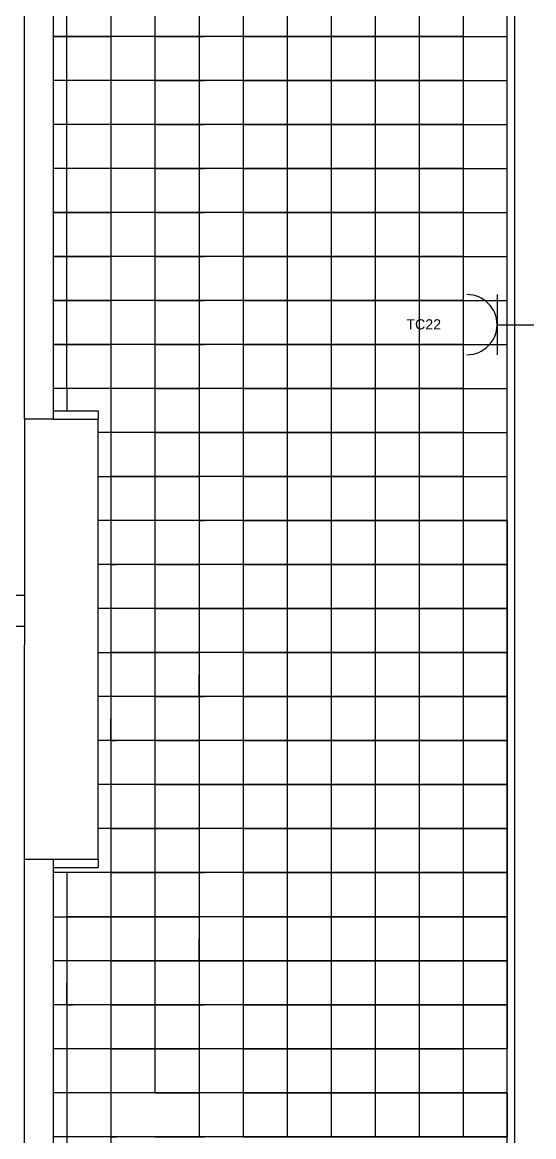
# Model space of a CAD drawing. Header units: millimetres. Extents: x 2377 to 4712, y -254 to 3188.
# Drawn here: x 2690.1 to 2718.1, y 1397.7 to 1458.7 of the extents above; entities that cross this region are included whole.
import ezdxf

# ---------------------------------------------------------------- set-up
doc = ezdxf.new("R2010")
doc.units = ezdxf.units.MM
doc.layers.add('Enchufes', color=30, linetype='Continuous')
doc.styles.get("Standard").update_dxf_attribs({"font": 'arial.ttf'})

msp = doc.modelspace()

# ---------------------------------------------------------------- linework, layer by layer
at = {"transparency": 33554687}
for p, q in [((2716.636, 1351.865), (2716.636, 1518.65)), ((2717.053, 1351.865), (2717.053, 1518.65)), ((2690.207, 1437.005), (2690.207, 1497.289)), ((2691.784, 1437.005), (2691.784, 1497.289)), ((2694.934, 1496.546), (2694.934, 1424.206)), ((2697.345, 1496.546), (2697.345, 1436.262)), ((2692.522, 1457.964), (2692.522, 1460.376)), ((2699.757, 1460.376), (2699.757, 1457.964)), ((2702.168, 1460.376), (2702.168, 1457.964)), ((2704.579, 1460.376), (2704.579, 1457.964)), ((2706.991, 1460.376), (2706.991, 1457.964)), ((2709.402, 1460.376), (2709.402, 1457.964)), ((2711.813, 1460.376), (2711.813, 1457.964)), ((2714.225, 1460.376), (2714.225, 1457.964)), ((2691.784, 1457.964), (2694.934, 1457.964)), ((2694.934, 1457.964), (2691.784, 1457.964)), ((2692.522, 1455.553), (2692.522, 1457.964)), ((2702.168, 1457.964), (2694.934, 1457.964)), ((2697.345, 1457.964), (2694.934, 1457.964)), ((2699.757, 1457.964), (2697.345, 1457.964)), ((2697.345, 1457.964), (2699.757, 1457.964)), ((2699.757, 1457.964), (2700.064, 1457.964)), ((2699.757, 1457.964), (2699.757, 1455.553)), ((2702.168, 1457.964), (2699.757, 1457.964)), ((2704.579, 1457.964), (2702.168, 1457.964)), ((2702.168, 1457.964), (2702.168, 1455.553)), ((2702.168, 1457.964), (2704.579, 1457.964)), ((2704.579, 1457.964), (2702.168, 1457.964)), ((2702.168, 1457.964), (2704.579, 1457.964)), ((2706.991, 1457.964), (2704.579, 1457.964)), ((2704.579, 1457.964), (2704.579, 1455.553)), ((2704.579, 1457.964), (2706.991, 1457.964)), ((2706.991, 1457.964), (2704.579, 1457.964)), ((2704.579, 1457.964), (2706.991, 1457.964)), ((2709.402, 1457.964), (2706.991, 1457.964)), ((2706.991, 1457.964), (2706.991, 1455.553)), ((2706.991, 1457.964), (2709.402, 1457.964)), ((2709.402, 1457.964), (2706.991, 1457.964)), ((2706.991, 1457.964), (2709.402, 1457.964)), ((2711.813, 1457.964), (2709.402, 1457.964)), ((2709.402, 1457.964), (2709.402, 1455.553)), ((2709.402, 1457.964), (2711.813, 1457.964)), ((2711.813, 1457.964), (2709.402, 1457.964)), ((2709.402, 1457.964), (2711.813, 1457.964)), ((2714.225, 1457.964), (2711.813, 1457.964)), ((2711.813, 1457.964), (2711.813, 1455.553)), ((2711.813, 1457.964), (2716.636, 1457.964)), ((2714.225, 1457.964), (2711.813, 1457.964)), ((2711.813, 1457.964), (2716.636, 1457.964)), ((2714.225, 1457.964), (2714.225, 1455.553)), ((2694.934, 1455.553), (2691.784, 1455.553)), ((2692.522, 1453.142), (2692.522, 1455.553)), ((2702.168, 1455.553), (2694.934, 1455.553)), ((2697.345, 1455.553), (2694.934, 1455.553)), ((2699.757, 1455.553), (2697.345, 1455.553)), ((2697.345, 1455.553), (2699.757, 1455.553)), ((2699.757, 1455.553), (2700.064, 1455.553)), ((2699.757, 1455.553), (2699.757, 1453.142)), ((2702.168, 1455.553), (2699.757, 1455.553)), ((2704.579, 1455.553), (2702.168, 1455.553)), ((2702.168, 1455.553), (2702.168, 1453.142)), ((2702.168, 1455.553), (2704.579, 1455.553)), ((2704.579, 1455.553), (2702.168, 1455.553)), ((2702.168, 1455.553), (2704.579, 1455.553)), ((2706.991, 1455.553), (2704.579, 1455.553)), ((2704.579, 1455.553), (2704.579, 1453.142)), ((2704.579, 1455.553), (2706.991, 1455.553)), ((2706.991, 1455.553), (2704.579, 1455.553)), ((2704.579, 1455.553), (2706.991, 1455.553)), ((2709.402, 1455.553), (2706.991, 1455.553)), ((2706.991, 1455.553), (2706.991, 1453.142)), ((2706.991, 1455.553), (2709.402, 1455.553)), ((2709.402, 1455.553), (2706.991, 1455.553)), ((2706.991, 1455.553), (2709.402, 1455.553)), ((2711.813, 1455.553), (2709.402, 1455.553)), ((2709.402, 1455.553), (2709.402, 1453.142)), ((2709.402, 1455.553), (2711.813, 1455.553)), ((2711.813, 1455.553), (2709.402, 1455.553)), ((2709.402, 1455.553), (2711.813, 1455.553)), ((2714.225, 1455.553), (2711.813, 1455.553)), ((2711.813, 1455.553), (2711.813, 1453.142)), ((2711.813, 1455.553), (2716.636, 1455.553)), ((2714.225, 1455.553), (2711.813, 1455.553)), ((2711.813, 1455.553), (2716.636, 1455.553)), ((2714.225, 1455.553), (2714.225, 1453.142)), ((2694.934, 1453.142), (2691.784, 1453.142)), ((2692.522, 1450.73), (2692.522, 1453.142)), ((2702.168, 1453.142), (2694.934, 1453.142)), ((2697.345, 1453.142), (2694.934, 1453.142)), ((2699.757, 1453.142), (2697.345, 1453.142)), ((2697.345, 1453.142), (2699.757, 1453.142)), ((2699.757, 1453.142), (2700.064, 1453.142)), ((2699.757, 1453.142), (2699.757, 1450.73)), ((2702.168, 1453.142), (2699.757, 1453.142)), ((2704.579, 1453.142), (2702.168, 1453.142)), ((2702.168, 1453.142), (2702.168, 1450.73)), ((2702.168, 1453.142), (2704.579, 1453.142)), ((2704.579, 1453.142), (2702.168, 1453.142)), ((2702.168, 1453.142), (2704.579, 1453.142)), ((2706.991, 1453.142), (2704.579, 1453.142)), ((2704.579, 1453.142), (2704.579, 1450.73)), ((2704.579, 1453.142), (2706.991, 1453.142)), ((2706.991, 1453.142), (2704.579, 1453.142)), ((2704.579, 1453.142), (2706.991, 1453.142)), ((2709.402, 1453.142), (2706.991, 1453.142)), ((2706.991, 1453.142), (2706.991, 1450.73)), ((2706.991, 1453.142), (2709.402, 1453.142)), ((2709.402, 1453.142), (2706.991, 1453.142)), ((2706.991, 1453.142), (2709.402, 1453.142)), ((2711.813, 1453.142), (2709.402, 1453.142)), ((2709.402, 1453.142), (2709.402, 1450.73)), ((2709.402, 1453.142), (2711.813, 1453.142)), ((2711.813, 1453.142), (2709.402, 1453.142)), ((2709.402, 1453.142), (2711.813, 1453.142)), ((2714.225, 1453.142), (2711.813, 1453.142)), ((2711.813, 1453.142), (2711.813, 1450.73)), ((2711.813, 1453.142), (2716.636, 1453.142)), ((2714.225, 1453.142), (2711.813, 1453.142)), ((2711.813, 1453.142), (2716.636, 1453.142)), ((2714.225, 1453.142), (2714.225, 1450.73)), ((2694.934, 1450.73), (2691.784, 1450.73)), ((2692.522, 1448.319), (2692.522, 1450.73)), ((2702.168, 1450.73), (2694.934, 1450.73)), ((2697.345, 1450.73), (2694.934, 1450.73)), ((2699.757, 1450.73), (2697.345, 1450.73)), ((2697.345, 1450.73), (2699.757, 1450.73)), ((2699.757, 1450.73), (2700.064, 1450.73)), ((2699.757, 1450.73), (2699.757, 1448.319)), ((2702.168, 1450.73), (2699.757, 1450.73)), ((2704.579, 1450.73), (2702.168, 1450.73)), ((2702.168, 1450.73), (2702.168, 1448.319)), ((2702.168, 1450.73), (2704.579, 1450.73)), ((2704.579, 1450.73), (2702.168, 1450.73)), ((2702.168, 1450.73), (2704.579, 1450.73)), ((2706.991, 1450.73), (2704.579, 1450.73)), ((2704.579, 1450.73), (2704.579, 1448.319)), ((2704.579, 1450.73), (2706.991, 1450.73)), ((2706.991, 1450.73), (2704.579, 1450.73)), ((2704.579, 1450.73), (2706.991, 1450.73)), ((2709.402, 1450.73), (2706.991, 1450.73)), ((2706.991, 1450.73), (2706.991, 1448.319)), ((2706.991, 1450.73), (2709.402, 1450.73)), ((2709.402, 1450.73), (2706.991, 1450.73)), ((2706.991, 1450.73), (2709.402, 1450.73)), ((2711.813, 1450.73), (2709.402, 1450.73)), ((2709.402, 1450.73), (2709.402, 1448.319)), ((2709.402, 1450.73), (2711.813, 1450.73)), ((2711.813, 1450.73), (2709.402, 1450.73)), ((2709.402, 1450.73), (2711.813, 1450.73)), ((2714.225, 1450.73), (2711.813, 1450.73)), ((2711.813, 1450.73), (2711.813, 1448.319)), ((2711.813, 1450.73), (2716.636, 1450.73)), ((2714.225, 1450.73), (2711.813, 1450.73)), ((2711.813, 1450.73), (2716.636, 1450.73)), ((2714.225, 1450.73), (2714.225, 1448.319)), ((2691.784, 1448.319), (2694.934, 1448.319)), ((2694.934, 1448.319), (2691.784, 1448.319)), ((2692.522, 1445.908), (2692.522, 1448.319)), ((2702.168, 1448.319), (2694.934, 1448.319)), ((2697.345, 1448.319), (2694.934, 1448.319)), ((2699.757, 1448.319), (2697.345, 1448.319)), ((2697.345, 1448.319), (2699.757, 1448.319)), ((2699.757, 1448.319), (2700.064, 1448.319)), ((2699.757, 1448.319), (2699.757, 1445.908)), ((2702.168, 1448.319), (2699.757, 1448.319)), ((2704.579, 1448.319), (2702.168, 1448.319)), ((2702.168, 1448.319), (2702.168, 1445.908)), ((2702.168, 1448.319), (2704.579, 1448.319)), ((2704.579, 1448.319), (2702.168, 1448.319)), ((2702.168, 1448.319), (2704.579, 1448.319)), ((2706.991, 1448.319), (2704.579, 1448.319)), ((2704.579, 1448.319), (2704.579, 1445.908)), ((2704.579, 1448.319), (2706.991, 1448.319)), ((2706.991, 1448.319), (2704.579, 1448.319)), ((2704.579, 1448.319), (2706.991, 1448.319)), ((2709.402, 1448.319), (2706.991, 1448.319)), ((2706.991, 1448.319), (2706.991, 1445.908)), ((2706.991, 1448.319), (2709.402, 1448.319)), ((2709.402, 1448.319), (2706.991, 1448.319)), ((2706.991, 1448.319), (2709.402, 1448.319)), ((2711.813, 1448.319), (2709.402, 1448.319)), ((2709.402, 1448.319), (2709.402, 1445.908)), ((2709.402, 1448.319), (2711.813, 1448.319)), ((2711.813, 1448.319), (2709.402, 1448.319)), ((2709.402, 1448.319), (2711.813, 1448.319)), ((2714.225, 1448.319), (2711.813, 1448.319)), ((2711.813, 1448.319), (2711.813, 1445.908)), ((2711.813, 1448.319), (2716.636, 1448.319)), ((2714.225, 1448.319), (2711.813, 1448.319)), ((2711.813, 1448.319), (2716.636, 1448.319)), ((2714.225, 1448.319), (2714.225, 1445.908)), ((2691.784, 1445.908), (2694.934, 1445.908)), ((2694.934, 1445.908), (2691.784, 1445.908)), ((2692.522, 1443.496), (2692.522, 1445.908)), ((2702.168, 1445.908), (2694.934, 1445.908)), ((2697.345, 1445.908), (2694.934, 1445.908)), ((2699.757, 1445.908), (2697.345, 1445.908)), ((2697.345, 1445.908), (2699.757, 1445.908)), ((2699.757, 1445.908), (2700.064, 1445.908)), ((2699.757, 1445.908), (2699.757, 1443.496)), ((2702.168, 1445.908), (2699.757, 1445.908)), ((2704.579, 1445.908), (2702.168, 1445.908)), ((2702.168, 1445.908), (2702.168, 1443.496)), ((2702.168, 1445.908), (2704.579, 1445.908)), ((2704.579, 1445.908), (2702.168, 1445.908)), ((2702.168, 1445.908), (2704.579, 1445.908)), ((2706.991, 1445.908), (2704.579, 1445.908)), ((2704.579, 1445.908), (2704.579, 1443.496)), ((2704.579, 1445.908), (2706.991, 1445.908)), ((2706.991, 1445.908), (2704.579, 1445.908)), ((2704.579, 1445.908), (2706.991, 1445.908)), ((2709.402, 1445.908), (2706.991, 1445.908)), ((2706.991, 1445.908), (2706.991, 1443.496)), ((2706.991, 1445.908), (2709.402, 1445.908)), ((2709.402, 1445.908), (2706.991, 1445.908)), ((2706.991, 1445.908), (2709.402, 1445.908)), ((2711.813, 1445.908), (2709.402, 1445.908)), ((2709.402, 1445.908), (2709.402, 1443.496)), ((2709.402, 1445.908), (2711.813, 1445.908)), ((2711.813, 1445.908), (2709.402, 1445.908)), ((2709.402, 1445.908), (2711.813, 1445.908)), ((2714.225, 1445.908), (2711.813, 1445.908)), ((2711.813, 1445.908), (2711.813, 1443.496)), ((2711.813, 1445.908), (2716.636, 1445.908)), ((2714.225, 1445.908), (2711.813, 1445.908)), ((2711.813, 1445.908), (2716.636, 1445.908)), ((2714.225, 1445.908), (2714.225, 1443.496)), ((2691.784, 1443.496), (2694.934, 1443.496)), ((2694.934, 1443.496), (2691.784, 1443.496)), ((2692.522, 1441.085), (2692.522, 1443.496)), ((2702.168, 1443.496), (2694.934, 1443.496)), ((2697.345, 1443.496), (2694.934, 1443.496)), ((2699.757, 1443.496), (2697.345, 1443.496)), ((2697.345, 1443.496), (2699.757, 1443.496)), ((2699.757, 1443.496), (2700.064, 1443.496)), ((2699.757, 1443.496), (2699.757, 1441.085)), ((2702.168, 1443.496), (2699.757, 1443.496)), ((2704.579, 1443.496), (2702.168, 1443.496)), ((2702.168, 1443.496), (2702.168, 1441.085)), ((2702.168, 1443.496), (2704.579, 1443.496)), ((2704.579, 1443.496), (2702.168, 1443.496)), ((2702.168, 1443.496), (2704.579, 1443.496)), ((2706.991, 1443.496), (2704.579, 1443.496)), ((2704.579, 1443.496), (2704.579, 1441.085)), ((2704.579, 1443.496), (2706.991, 1443.496)), ((2706.991, 1443.496), (2704.579, 1443.496)), ((2704.579, 1443.496), (2706.991, 1443.496)), ((2709.402, 1443.496), (2706.991, 1443.496)), ((2706.991, 1443.496), (2706.991, 1441.085)), ((2706.991, 1443.496), (2709.402, 1443.496)), ((2709.402, 1443.496), (2706.991, 1443.496)), ((2706.991, 1443.496), (2709.402, 1443.496)), ((2711.813, 1443.496), (2709.402, 1443.496)), ((2709.402, 1443.496), (2709.402, 1441.085)), ((2709.402, 1443.496), (2711.813, 1443.496)), ((2711.813, 1443.496), (2709.402, 1443.496)), ((2709.402, 1443.496), (2711.813, 1443.496)), ((2714.225, 1443.496), (2711.813, 1443.496)), ((2711.813, 1443.496), (2711.813, 1441.085)), ((2711.813, 1443.496), (2716.636, 1443.496)), ((2714.225, 1443.496), (2711.813, 1443.496)), ((2711.813, 1443.496), (2716.636, 1443.496)), ((2714.225, 1443.496), (2714.225, 1441.085)), ((2691.784, 1441.085), (2694.934, 1441.085)), ((2694.934, 1441.085), (2691.784, 1441.085)), ((2692.522, 1438.674), (2692.522, 1441.085)), ((2702.168, 1441.085), (2694.934, 1441.085)), ((2697.345, 1441.085), (2694.934, 1441.085)), ((2699.757, 1441.085), (2697.345, 1441.085)), ((2697.345, 1441.085), (2699.757, 1441.085)), ((2699.757, 1441.085), (2700.064, 1441.085)), ((2699.757, 1441.085), (2699.757, 1438.674)), ((2699.757, 1441.085), (2699.757, 1436.262)), ((2702.168, 1441.085), (2699.757, 1441.085)), ((2704.579, 1441.085), (2702.168, 1441.085)), ((2702.168, 1441.085), (2702.168, 1438.674)), ((2702.168, 1441.085), (2704.579, 1441.085)), ((2704.579, 1441.085), (2702.168, 1441.085)), ((2702.168, 1441.085), (2704.579, 1441.085)), ((2706.991, 1441.085), (2704.579, 1441.085)), ((2704.579, 1441.085), (2704.579, 1438.674)), ((2704.579, 1441.085), (2706.991, 1441.085)), ((2706.991, 1441.085), (2704.579, 1441.085)), ((2704.579, 1441.085), (2706.991, 1441.085)), ((2709.402, 1441.085), (2706.991, 1441.085)), ((2706.991, 1441.085), (2706.991, 1438.674)), ((2706.991, 1441.085), (2709.402, 1441.085)), ((2709.402, 1441.085), (2706.991, 1441.085)), ((2706.991, 1441.085), (2709.402, 1441.085)), ((2711.813, 1441.085), (2709.402, 1441.085)), ((2709.402, 1441.085), (2709.402, 1438.674)), ((2709.402, 1441.085), (2711.813, 1441.085)), ((2711.813, 1441.085), (2709.402, 1441.085)), ((2709.402, 1441.085), (2711.813, 1441.085)), ((2714.225, 1441.085), (2711.813, 1441.085)), ((2711.813, 1441.085), (2711.813, 1438.674)), ((2711.813, 1441.085), (2716.636, 1441.085)), ((2714.225, 1441.085), (2711.813, 1441.085)), ((2711.813, 1441.085), (2716.636, 1441.085)), ((2714.225, 1441.085), (2714.225, 1438.674)), ((2694.934, 1438.674), (2691.784, 1438.674)), ((2692.522, 1438.674), (2692.522, 1437.459)), ((2697.345, 1438.674), (2694.934, 1438.674)), ((2699.757, 1438.674), (2697.345, 1438.674)), ((2697.345, 1438.674), (2699.757, 1438.674)), ((2702.168, 1438.674), (2699.757, 1438.674)), ((2699.757, 1438.674), (2699.757, 1436.262)), ((2699.757, 1438.674), (2699.757, 1436.262)), ((2704.579, 1438.674), (2702.168, 1438.674)), ((2702.168, 1438.674), (2702.168, 1436.262)), ((2702.168, 1438.674), (2704.579, 1438.674)), ((2706.991, 1438.674), (2704.579, 1438.674)), ((2704.579, 1438.674), (2704.579, 1436.262)), ((2704.579, 1438.674), (2706.991, 1438.674)), ((2709.402, 1438.674), (2706.991, 1438.674)), ((2706.991, 1438.674), (2706.991, 1436.262)), ((2706.991, 1438.674), (2709.402, 1438.674)), ((2711.813, 1438.674), (2709.402, 1438.674)), ((2709.402, 1438.674), (2709.402, 1436.262)), ((2709.402, 1438.674), (2711.813, 1438.674)), ((2714.225, 1438.674), (2711.813, 1438.674)), ((2711.813, 1438.674), (2711.813, 1436.262)), ((2711.813, 1438.674), (2716.636, 1438.674)), ((2714.225, 1438.674), (2714.225, 1436.262)), ((2691.784, 1437.005), (2691.784, 1437.459)), ((2691.784, 1437.459), (2694.225, 1437.459)), ((2694.225, 1437.459), (2694.225, 1437.005)), ((2691.784, 1437.005), (2690.207, 1437.005)), ((2690.207, 1437.005), (2690.207, 1428.967)), ((2691.784, 1437.005), (2694.225, 1437.005)), ((2691.784, 1437.005), (2694.225, 1437.005)), ((2694.225, 1412.892), (2694.225, 1437.005)), ((2697.345, 1436.262), (2694.225, 1436.262)), ((2699.757, 1436.262), (2697.345, 1436.262)), ((2697.345, 1436.262), (2697.345, 1433.851)), ((2697.345, 1436.262), (2699.757, 1436.262)), ((2702.168, 1436.262), (2699.757, 1436.262)), ((2699.757, 1436.262), (2702.168, 1436.262)), ((2699.757, 1436.262), (2699.757, 1433.851)), ((2699.757, 1436.262), (2699.757, 1433.851)), ((2704.579, 1436.262), (2702.168, 1436.262)), ((2702.168, 1436.262), (2702.168, 1433.851)), ((2702.168, 1436.262), (2704.579, 1436.262)), ((2706.991, 1436.262), (2704.579, 1436.262)), ((2704.579, 1436.262), (2704.579, 1433.851)), ((2704.579, 1436.262), (2706.991, 1436.262)), ((2709.402, 1436.262), (2706.991, 1436.262)), ((2706.991, 1436.262), (2706.991, 1433.851)), ((2706.991, 1436.262), (2709.402, 1436.262)), ((2711.813, 1436.262), (2709.402, 1436.262)), ((2709.402, 1436.262), (2709.402, 1431.44)), ((2709.402, 1436.262), (2711.813, 1436.262)), ((2714.225, 1436.262), (2711.813, 1436.262)), ((2711.813, 1436.262), (2711.813, 1431.44)), ((2711.813, 1436.262), (2716.636, 1436.262)), ((2714.225, 1436.262), (2714.225, 1431.44)), ((2694.225, 1433.851), (2697.345, 1433.851)), ((2697.345, 1433.851), (2694.934, 1433.851)), ((2697.345, 1433.851), (2697.345, 1426.617)), ((2699.757, 1433.851), (2697.345, 1433.851)), ((2697.345, 1433.851), (2699.757, 1433.851)), ((2699.757, 1433.851), (2699.757, 1426.617)), ((2702.168, 1433.851), (2699.757, 1433.851)), ((2702.168, 1433.851), (2702.168, 1429.028)), ((2704.579, 1433.851), (2702.168, 1433.851)), ((2702.168, 1433.851), (2704.579, 1433.851)), ((2704.579, 1433.851), (2704.579, 1429.028)), ((2706.991, 1433.851), (2704.579, 1433.851)), ((2704.579, 1433.851), (2706.991, 1433.851)), ((2706.991, 1433.851), (2706.991, 1429.028)), ((2709.402, 1433.851), (2706.991, 1433.851)), ((2706.991, 1433.851), (2709.402, 1433.851)), ((2711.813, 1433.851), (2709.402, 1433.851)), ((2709.402, 1433.851), (2711.813, 1433.851)), ((2714.225, 1433.851), (2711.813, 1433.851)), ((2711.813, 1433.851), (2716.636, 1433.851)), ((2702.168, 1431.44), (2694.225, 1431.44)), ((2697.345, 1431.44), (2694.225, 1431.44)), ((2699.757, 1431.44), (2700.064, 1431.44)), ((2699.757, 1431.44), (2699.757, 1429.028)), ((2704.579, 1431.44), (2702.168, 1431.44)), ((2702.168, 1431.44), (2704.579, 1431.44)), ((2706.991, 1431.44), (2704.579, 1431.44)), ((2704.579, 1431.44), (2706.991, 1431.44)), ((2709.402, 1431.44), (2706.991, 1431.44)), ((2706.991, 1431.44), (2709.402, 1431.44)), ((2711.813, 1431.44), (2709.402, 1431.44)), ((2709.402, 1431.44), (2709.402, 1429.028)), ((2709.402, 1431.44), (2711.813, 1431.44)), ((2714.225, 1431.44), (2711.813, 1431.44)), ((2711.813, 1431.44), (2711.813, 1429.028)), ((2711.813, 1431.44), (2714.225, 1431.44)), ((2716.636, 1431.44), (2714.225, 1431.44)), ((2714.225, 1431.44), (2714.225, 1429.028)), ((2714.225, 1431.44), (2716.636, 1431.44)), ((2716.636, 1431.44), (2716.636, 1429.028)), ((2690.207, 1428.967), (2690.207, 1424.638)), ((2697.345, 1429.028), (2694.225, 1429.028)), ((2694.934, 1429.028), (2695.241, 1429.028)), ((2694.934, 1429.028), (2694.934, 1426.617)), ((2699.757, 1429.028), (2697.345, 1429.028)), ((2697.345, 1429.028), (2699.757, 1429.028)), ((2702.168, 1429.028), (2699.757, 1429.028)), ((2699.757, 1429.028), (2699.757, 1426.617)), ((2699.757, 1429.028), (2699.757, 1426.617)), ((2704.579, 1429.028), (2702.168, 1429.028)), ((2702.168, 1429.028), (2702.168, 1426.617)), ((2702.168, 1429.028), (2704.579, 1429.028)), ((2706.991, 1429.028), (2704.579, 1429.028)), ((2704.579, 1429.028), (2704.579, 1426.617)), ((2704.579, 1429.028), (2706.991, 1429.028)), ((2709.402, 1429.028), (2706.991, 1429.028)), ((2706.991, 1429.028), (2706.991, 1426.617)), ((2706.991, 1429.028), (2709.402, 1429.028)), ((2711.813, 1429.028), (2709.402, 1429.028)), ((2709.402, 1429.028), (2709.402, 1426.617)), ((2709.402, 1429.028), (2711.813, 1429.028)), ((2714.225, 1429.028), (2711.813, 1429.028)), ((2711.813, 1429.028), (2711.813, 1426.617)), ((2711.813, 1429.028), (2714.225, 1429.028)), ((2716.636, 1429.028), (2714.225, 1429.028)), ((2714.225, 1429.028), (2714.225, 1426.617)), ((2714.225, 1429.028), (2716.636, 1429.028)), ((2716.636, 1429.028), (2716.636, 1426.617)), ((2690.207, 1427.332), (2659.562, 1427.332)), ((2697.345, 1426.617), (2694.225, 1426.617)), ((2694.934, 1426.617), (2694.934, 1424.206)), ((2699.757, 1426.617), (2697.345, 1426.617)), ((2697.345, 1426.617), (2697.345, 1424.206)), ((2697.345, 1426.617), (2699.757, 1426.617)), ((2702.168, 1426.617), (2699.757, 1426.617)), ((2699.757, 1426.617), (2699.757, 1407.326)), ((2699.757, 1426.617), (2702.168, 1426.617)), ((2699.757, 1426.617), (2699.757, 1424.206)), ((2699.757, 1426.617), (2699.757, 1424.206)), ((2704.579, 1426.617), (2702.168, 1426.617)), ((2702.168, 1426.617), (2702.168, 1424.206)), ((2702.168, 1426.617), (2704.579, 1426.617)), ((2706.991, 1426.617), (2704.579, 1426.617)), ((2704.579, 1426.617), (2704.579, 1424.206)), ((2704.579, 1426.617), (2706.991, 1426.617)), ((2709.402, 1426.617), (2706.991, 1426.617)), ((2706.991, 1426.617), (2706.991, 1424.206)), ((2706.991, 1426.617), (2709.402, 1426.617)), ((2711.813, 1426.617), (2709.402, 1426.617)), ((2709.402, 1426.617), (2709.402, 1424.206)), ((2709.402, 1426.617), (2711.813, 1426.617)), ((2714.225, 1426.617), (2711.813, 1426.617)), ((2711.813, 1426.617), (2711.813, 1424.206)), ((2711.813, 1426.617), (2714.225, 1426.617)), ((2716.636, 1426.617), (2714.225, 1426.617)), ((2714.225, 1426.617), (2714.225, 1424.206)), ((2714.225, 1426.617), (2716.636, 1426.617)), ((2716.636, 1426.617), (2716.636, 1424.206)), ((2690.207, 1425.633), (2659.562, 1425.633)), ((2690.207, 1412.892), (2690.207, 1424.638)), ((2694.225, 1424.206), (2697.345, 1424.206)), ((2697.345, 1424.206), (2694.934, 1424.206)), ((2694.934, 1424.206), (2694.934, 1421.794)), ((2699.757, 1424.206), (2697.345, 1424.206)), ((2697.345, 1424.206), (2697.345, 1421.794)), ((2697.345, 1424.206), (2699.757, 1424.206)), ((2702.168, 1424.206), (2699.757, 1424.206)), ((2699.757, 1424.206), (2699.757, 1421.794)), ((2699.757, 1424.206), (2699.757, 1421.794)), ((2699.757, 1424.206), (2699.757, 1421.794)), ((2704.579, 1424.206), (2702.168, 1424.206)), ((2702.168, 1424.206), (2702.168, 1421.794)), ((2702.168, 1424.206), (2704.579, 1424.206)), ((2706.991, 1424.206), (2704.579, 1424.206)), ((2704.579, 1424.206), (2704.579, 1421.794)), ((2704.579, 1424.206), (2706.991, 1424.206)), ((2709.402, 1424.206), (2706.991, 1424.206)), ((2706.991, 1424.206), (2706.991, 1421.794)), ((2706.991, 1424.206), (2709.402, 1424.206)), ((2711.813, 1424.206), (2709.402, 1424.206)), ((2709.402, 1424.206), (2709.402, 1421.794)), ((2709.402, 1424.206), (2711.813, 1424.206)), ((2714.225, 1424.206), (2711.813, 1424.206)), ((2711.813, 1424.206), (2711.813, 1421.794)), ((2711.813, 1424.206), (2714.225, 1424.206)), ((2716.636, 1424.206), (2714.225, 1424.206)), ((2714.225, 1424.206), (2714.225, 1421.794)), ((2714.225, 1424.206), (2716.636, 1424.206)), ((2716.636, 1424.206), (2716.636, 1421.794)), ((2699.757, 1421.795), (2699.757, 1422.997)), ((2697.345, 1421.794), (2694.225, 1421.794)), ((2694.934, 1421.794), (2694.934, 1419.383)), ((2694.934, 1421.794), (2694.934, 1419.383)), ((2699.757, 1421.794), (2697.345, 1421.794)), ((2697.345, 1421.794), (2697.345, 1419.383)), ((2697.345, 1421.794), (2699.757, 1421.794)), ((2699.757, 1421.794), (2700.064, 1421.794)), ((2702.168, 1421.794), (2699.757, 1421.794)), ((2699.757, 1421.794), (2699.757, 1419.383)), ((2699.757, 1421.794), (2699.757, 1416.971)), ((2699.757, 1421.794), (2699.757, 1419.383)), ((2699.757, 1421.794), (2699.757, 1419.383)), ((2704.579, 1421.794), (2702.168, 1421.794)), ((2702.168, 1421.794), (2702.168, 1419.383)), ((2702.168, 1421.794), (2704.579, 1421.794)), ((2706.991, 1421.794), (2704.579, 1421.794)), ((2704.579, 1421.794), (2704.579, 1419.383)), ((2704.579, 1421.794), (2706.991, 1421.794)), ((2709.402, 1421.794), (2706.991, 1421.794)), ((2706.991, 1421.794), (2706.991, 1419.383)), ((2706.991, 1421.794), (2709.402, 1421.794)), ((2711.813, 1421.794), (2709.402, 1421.794)), ((2709.402, 1421.794), (2709.402, 1419.383)), ((2709.402, 1421.794), (2711.813, 1421.794)), ((2714.225, 1421.794), (2711.813, 1421.794)), ((2711.813, 1421.794), (2711.813, 1419.383)), ((2711.813, 1421.794), (2714.225, 1421.794)), ((2716.636, 1421.794), (2714.225, 1421.794)), ((2714.225, 1421.794), (2714.225, 1419.383)), ((2714.225, 1421.794), (2716.636, 1421.794)), ((2716.636, 1421.794), (2716.636, 1419.383)), ((2694.934, 1419.383), (2694.934, 1420.586)), ((2697.345, 1419.383), (2694.225, 1419.383)), ((2694.934, 1419.383), (2695.241, 1419.383)), ((2694.934, 1419.383), (2694.934, 1416.971)), ((2694.934, 1419.383), (2694.934, 1414.56)), ((2694.934, 1419.383), (2694.934, 1416.971)), ((2699.757, 1419.383), (2697.345, 1419.383)), ((2697.345, 1419.383), (2697.345, 1416.971)), ((2697.345, 1419.383), (2699.757, 1419.383)), ((2702.168, 1419.383), (2699.757, 1419.383)), ((2699.757, 1419.383), (2699.757, 1416.971)), ((2699.757, 1419.383), (2699.757, 1416.971)), ((2704.579, 1419.383), (2702.168, 1419.383)), ((2702.168, 1419.383), (2702.168, 1416.971)), ((2702.168, 1419.383), (2704.579, 1419.383)), ((2706.991, 1419.383), (2704.579, 1419.383)), ((2704.579, 1419.383), (2704.579, 1416.971)), ((2704.579, 1419.383), (2706.991, 1419.383)), ((2709.402, 1419.383), (2706.991, 1419.383)), ((2706.991, 1419.383), (2706.991, 1416.971)), ((2706.991, 1419.383), (2709.402, 1419.383)), ((2711.813, 1419.383), (2709.402, 1419.383)), ((2709.402, 1419.383), (2709.402, 1416.971)), ((2709.402, 1419.383), (2711.813, 1419.383)), ((2714.225, 1419.383), (2711.813, 1419.383)), ((2711.813, 1419.383), (2711.813, 1416.971)), ((2711.813, 1419.383), (2714.225, 1419.383)), ((2716.636, 1419.383), (2714.225, 1419.383)), ((2714.225, 1419.383), (2714.225, 1416.971)), ((2714.225, 1419.383), (2716.636, 1419.383)), ((2716.636, 1419.383), (2716.636, 1416.971)), ((2697.345, 1416.971), (2694.225, 1416.971)), ((2694.934, 1416.971), (2694.934, 1414.56)), ((2699.757, 1416.971), (2697.345, 1416.971)), ((2697.345, 1416.971), (2697.345, 1414.56)), ((2697.345, 1416.971), (2699.757, 1416.971)), ((2702.168, 1416.971), (2699.757, 1416.971)), ((2699.757, 1416.971), (2699.757, 1407.326)), ((2699.757, 1416.971), (2702.168, 1416.971)), ((2699.757, 1416.971), (2699.757, 1414.56)), ((2699.757, 1416.971), (2700.064, 1416.971)), ((2699.757, 1416.971), (2699.757, 1414.56)), ((2699.757, 1416.971), (2699.757, 1412.149)), ((2699.757, 1416.971), (2700.064, 1416.971)), ((2699.757, 1416.971), (2699.757, 1414.56)), ((2704.579, 1416.971), (2702.168, 1416.971)), ((2702.168, 1416.971), (2702.168, 1414.56)), ((2702.168, 1416.971), (2704.579, 1416.971)), ((2706.991, 1416.971), (2704.579, 1416.971)), ((2704.579, 1416.971), (2704.579, 1414.56)), ((2704.579, 1416.971), (2706.991, 1416.971)), ((2709.402, 1416.971), (2706.991, 1416.971)), ((2706.991, 1416.971), (2706.991, 1414.56)), ((2706.991, 1416.971), (2709.402, 1416.971)), ((2711.813, 1416.971), (2709.402, 1416.971)), ((2709.402, 1416.971), (2709.402, 1414.56)), ((2709.402, 1416.971), (2711.813, 1416.971)), ((2714.225, 1416.971), (2711.813, 1416.971)), ((2711.813, 1416.971), (2711.813, 1414.56)), ((2711.813, 1416.971), (2714.225, 1416.971)), ((2716.636, 1416.971), (2714.225, 1416.971)), ((2714.225, 1416.971), (2714.225, 1414.56)), ((2714.225, 1416.971), (2716.636, 1416.971)), ((2716.636, 1416.971), (2716.636, 1414.56)), ((2694.934, 1414.56), (2694.225, 1414.56)), ((2697.345, 1414.56), (2694.934, 1414.56)), ((2694.934, 1414.56), (2694.934, 1412.149)), ((2694.934, 1414.56), (2697.345, 1414.56)), ((2697.345, 1414.56), (2694.934, 1414.56)), ((2694.934, 1414.56), (2697.345, 1414.56)), ((2694.934, 1414.56), (2695.241, 1414.56)), ((2694.934, 1414.56), (2695.241, 1414.56)), ((2699.757, 1414.56), (2697.345, 1414.56)), ((2697.345, 1414.56), (2697.345, 1412.149)), ((2697.345, 1414.56), (2699.757, 1414.56)), ((2699.757, 1414.56), (2697.345, 1414.56)), ((2697.345, 1414.56), (2699.757, 1414.56)), ((2702.168, 1414.56), (2699.757, 1414.56)), ((2699.757, 1414.56), (2699.757, 1412.149)), ((2699.757, 1414.56), (2699.757, 1412.149)), ((2699.757, 1414.56), (2699.757, 1412.149)), ((2704.579, 1414.56), (2702.168, 1414.56)), ((2702.168, 1414.56), (2702.168, 1412.149)), ((2702.168, 1414.56), (2704.579, 1414.56)), ((2706.991, 1414.56), (2704.579, 1414.56)), ((2704.579, 1414.56), (2704.579, 1412.149)), ((2704.579, 1414.56), (2706.991, 1414.56)), ((2709.402, 1414.56), (2706.991, 1414.56)), ((2706.991, 1414.56), (2706.991, 1412.149)), ((2706.991, 1414.56), (2709.402, 1414.56)), ((2711.813, 1414.56), (2709.402, 1414.56)), ((2709.402, 1414.56), (2709.402, 1412.149)), ((2709.402, 1414.56), (2711.813, 1414.56)), ((2714.225, 1414.56), (2711.813, 1414.56)), ((2711.813, 1414.56), (2711.813, 1412.149)), ((2711.813, 1414.56), (2714.225, 1414.56)), ((2716.636, 1414.56), (2714.225, 1414.56)), ((2714.225, 1414.56), (2714.225, 1412.149)), ((2714.225, 1414.56), (2716.636, 1414.56)), ((2716.636, 1414.56), (2716.636, 1412.149)), ((2690.207, 1412.892), (2694.225, 1412.892)), ((2690.207, 1412.438), (2690.207, 1412.892)), ((2690.207, 1372.249), (2690.207, 1412.438)), ((2691.784, 1412.438), (2691.784, 1412.892)), ((2691.784, 1372.249), (2691.784, 1412.438)), ((2691.784, 1412.438), (2694.225, 1412.438)), ((2691.784, 1412.438), (2694.225, 1412.438)), ((2694.225, 1412.892), (2694.225, 1412.438)), ((2694.934, 1412.149), (2691.784, 1412.149)), ((2692.522, 1412.149), (2692.522, 1409.737)), ((2697.345, 1412.149), (2694.934, 1412.149)), ((2694.934, 1412.149), (2694.934, 1409.737)), ((2694.934, 1412.149), (2697.345, 1412.149)), ((2699.757, 1412.149), (2697.345, 1412.149)), ((2697.345, 1412.149), (2697.345, 1409.737)), ((2697.345, 1412.149), (2699.757, 1412.149)), ((2699.757, 1412.149), (2700.064, 1412.149)), ((2702.168, 1412.149), (2699.757, 1412.149)), ((2699.757, 1412.149), (2699.757, 1409.737)), ((2699.757, 1412.149), (2699.757, 1407.326)), ((2699.757, 1412.149), (2699.757, 1409.737)), ((2699.757, 1412.149), (2699.757, 1409.737)), ((2704.579, 1412.149), (2702.168, 1412.149)), ((2702.168, 1412.149), (2702.168, 1409.737)), ((2702.168, 1412.149), (2704.579, 1412.149)), ((2706.991, 1412.149), (2704.579, 1412.149)), ((2704.579, 1412.149), (2704.579, 1409.737)), ((2704.579, 1412.149), (2706.991, 1412.149)), ((2709.402, 1412.149), (2706.991, 1412.149)), ((2706.991, 1412.149), (2706.991, 1409.737)), ((2706.991, 1412.149), (2709.402, 1412.149)), ((2711.813, 1412.149), (2709.402, 1412.149)), ((2709.402, 1412.149), (2709.402, 1409.737)), ((2709.402, 1412.149), (2711.813, 1412.149)), ((2714.225, 1412.149), (2711.813, 1412.149)), ((2711.813, 1412.149), (2711.813, 1409.737)), ((2711.813, 1412.149), (2714.225, 1412.149)), ((2716.636, 1412.149), (2714.225, 1412.149)), ((2714.225, 1412.149), (2714.225, 1409.737)), ((2714.225, 1412.149), (2716.636, 1412.149)), ((2716.636, 1412.149), (2716.636, 1409.737)), ((2691.784, 1409.737), (2694.934, 1409.737)), ((2694.934, 1409.737), (2692.522, 1409.737)), ((2692.522, 1409.737), (2692.522, 1407.326)), ((2697.345, 1409.737), (2694.934, 1409.737)), ((2694.934, 1409.737), (2694.934, 1407.326)), ((2694.934, 1409.737), (2697.345, 1409.737)), ((2699.757, 1409.737), (2697.345, 1409.737)), ((2697.345, 1409.737), (2697.345, 1407.326)), ((2697.345, 1409.737), (2699.757, 1409.737)), ((2702.168, 1409.737), (2699.757, 1409.737)), ((2699.757, 1409.737), (2699.757, 1407.326)), ((2699.757, 1409.737), (2699.757, 1407.326)), ((2699.757, 1409.737), (2699.757, 1407.326)), ((2704.579, 1409.737), (2702.168, 1409.737)), ((2702.168, 1409.737), (2702.168, 1407.326)), ((2702.168, 1409.737), (2704.579, 1409.737)), ((2706.991, 1409.737), (2704.579, 1409.737)), ((2704.579, 1409.737), (2704.579, 1407.326)), ((2704.579, 1409.737), (2706.991, 1409.737)), ((2709.402, 1409.737), (2706.991, 1409.737)), ((2706.991, 1409.737), (2706.991, 1407.326)), ((2706.991, 1409.737), (2709.402, 1409.737)), ((2711.813, 1409.737), (2709.402, 1409.737)), ((2709.402, 1409.737), (2709.402, 1407.326)), ((2709.402, 1409.737), (2711.813, 1409.737)), ((2714.225, 1409.737), (2711.813, 1409.737)), ((2711.813, 1409.737), (2711.813, 1407.326)), ((2711.813, 1409.737), (2714.225, 1409.737)), ((2716.636, 1409.737), (2714.225, 1409.737)), ((2714.225, 1409.737), (2714.225, 1407.326)), ((2714.225, 1409.737), (2716.636, 1409.737)), ((2716.636, 1409.737), (2716.636, 1407.326)), ((2699.757, 1407.327), (2699.757, 1408.529)), ((2694.934, 1407.326), (2691.784, 1407.326)), ((2692.522, 1407.326), (2692.522, 1404.915)), ((2697.345, 1407.326), (2694.934, 1407.326)), ((2694.934, 1407.326), (2694.934, 1404.915)), ((2694.934, 1407.326), (2697.345, 1407.326)), ((2699.757, 1407.326), (2697.345, 1407.326)), ((2697.345, 1407.326), (2697.345, 1404.915)), ((2697.345, 1407.326), (2699.757, 1407.326)), ((2702.168, 1407.326), (2699.757, 1407.326)), ((2699.757, 1407.326), (2702.168, 1407.326)), ((2702.168, 1407.326), (2699.757, 1407.326)), ((2699.757, 1407.326), (2699.757, 1404.915)), ((2699.757, 1407.326), (2699.757, 1404.915)), ((2699.757, 1407.326), (2700.064, 1407.326)), ((2699.757, 1407.326), (2699.757, 1404.915)), ((2699.757, 1407.326), (2699.757, 1402.503)), ((2699.757, 1407.326), (2699.757, 1404.915)), ((2704.579, 1407.326), (2702.168, 1407.326)), ((2702.168, 1407.326), (2704.579, 1407.326)), ((2704.579, 1407.326), (2702.168, 1407.326)), ((2702.168, 1407.326), (2702.168, 1400.092)), ((2702.168, 1407.326), (2704.579, 1407.326)), ((2706.991, 1407.326), (2704.579, 1407.326)), ((2704.579, 1407.326), (2706.991, 1407.326)), ((2706.991, 1407.326), (2704.579, 1407.326)), ((2704.579, 1407.326), (2704.579, 1400.092)), ((2704.579, 1407.326), (2706.991, 1407.326)), ((2709.402, 1407.326), (2706.991, 1407.326)), ((2706.991, 1407.326), (2709.402, 1407.326)), ((2709.402, 1407.326), (2706.991, 1407.326)), ((2706.991, 1407.326), (2706.991, 1400.092)), ((2706.991, 1407.326), (2709.402, 1407.326)), ((2711.813, 1407.326), (2709.402, 1407.326)), ((2709.402, 1407.326), (2711.813, 1407.326)), ((2711.813, 1407.326), (2709.402, 1407.326)), ((2709.402, 1407.326), (2709.402, 1400.092)), ((2709.402, 1407.326), (2711.813, 1407.326)), ((2714.225, 1407.326), (2711.813, 1407.326)), ((2711.813, 1407.326), (2714.225, 1407.326)), ((2714.225, 1407.326), (2711.813, 1407.326)), ((2711.813, 1407.326), (2711.813, 1400.092)), ((2711.813, 1407.326), (2714.225, 1407.326)), ((2716.636, 1407.326), (2714.225, 1407.326)), ((2714.225, 1407.326), (2716.636, 1407.326)), ((2716.636, 1407.326), (2714.225, 1407.326)), ((2714.225, 1407.326), (2714.225, 1400.092)), ((2714.225, 1407.326), (2716.636, 1407.326)), ((2716.636, 1407.326), (2716.636, 1404.915)), ((2692.522, 1404.915), (2692.522, 1406.118)), ((2694.934, 1404.915), (2691.784, 1404.915)), ((2692.522, 1404.915), (2692.83, 1404.915)), ((2692.522, 1404.915), (2692.522, 1402.503)), ((2697.345, 1404.915), (2694.934, 1404.915)), ((2694.934, 1404.915), (2694.934, 1402.503)), ((2694.934, 1404.915), (2697.345, 1404.915)), ((2699.757, 1404.915), (2697.345, 1404.915)), ((2697.345, 1404.915), (2697.345, 1402.503)), ((2697.345, 1404.915), (2699.757, 1404.915)), ((2699.757, 1404.915), (2700.064, 1404.915)), ((2702.168, 1404.915), (2699.757, 1404.915)), ((2699.757, 1404.915), (2699.757, 1402.503)), ((2699.757, 1404.915), (2699.757, 1402.503)), ((2704.579, 1404.915), (2702.168, 1404.915)), ((2702.168, 1404.915), (2704.579, 1404.915)), ((2706.991, 1404.915), (2704.579, 1404.915)), ((2704.579, 1404.915), (2706.991, 1404.915)), ((2709.402, 1404.915), (2706.991, 1404.915)), ((2706.991, 1404.915), (2709.402, 1404.915)), ((2711.813, 1404.915), (2709.402, 1404.915)), ((2709.402, 1404.915), (2711.813, 1404.915)), ((2714.225, 1404.915), (2711.813, 1404.915)), ((2711.813, 1404.915), (2714.225, 1404.915)), ((2716.636, 1404.915), (2714.225, 1404.915)), ((2714.225, 1404.915), (2716.636, 1404.915)), ((2716.636, 1404.915), (2716.636, 1402.503)), ((2694.934, 1402.503), (2691.784, 1402.503)), ((2694.934, 1402.503), (2692.522, 1402.503)), ((2692.522, 1402.503), (2692.522, 1392.858)), ((2697.345, 1402.503), (2694.934, 1402.503)), ((2694.934, 1402.503), (2694.934, 1392.858)), ((2694.934, 1402.503), (2697.345, 1402.503)), ((2697.345, 1402.503), (2694.934, 1402.503)), ((2694.934, 1402.503), (2697.345, 1402.503)), ((2699.757, 1402.503), (2697.345, 1402.503)), ((2697.345, 1402.503), (2697.345, 1400.092)), ((2697.345, 1402.503), (2699.757, 1402.503)), ((2699.757, 1402.503), (2697.345, 1402.503)), ((2697.345, 1402.503), (2699.757, 1402.503)), ((2702.168, 1402.503), (2699.757, 1402.503)), ((2699.757, 1402.503), (2699.757, 1400.092)), ((2704.579, 1402.503), (2702.168, 1402.503)), ((2702.168, 1402.503), (2704.579, 1402.503)), ((2706.991, 1402.503), (2704.579, 1402.503)), ((2704.579, 1402.503), (2706.991, 1402.503)), ((2709.402, 1402.503), (2706.991, 1402.503)), ((2706.991, 1402.503), (2709.402, 1402.503)), ((2711.813, 1402.503), (2709.402, 1402.503)), ((2709.402, 1402.503), (2711.813, 1402.503)), ((2714.225, 1402.503), (2711.813, 1402.503)), ((2711.813, 1402.503), (2714.225, 1402.503)), ((2716.636, 1402.503), (2714.225, 1402.503)), ((2694.934, 1400.092), (2691.784, 1400.092)), ((2697.345, 1400.092), (2694.934, 1400.092)), ((2694.934, 1400.092), (2694.934, 1397.681)), ((2699.757, 1400.092), (2697.345, 1400.092)), ((2697.345, 1400.092), (2699.757, 1400.092)), ((2702.168, 1400.092), (2699.757, 1400.092)), ((2699.757, 1400.092), (2699.757, 1397.681)), ((2699.757, 1400.092), (2699.757, 1397.681)), ((2699.757, 1400.092), (2699.757, 1397.681)), ((2699.757, 1400.092), (2699.757, 1397.681)), ((2704.579, 1400.092), (2702.168, 1400.092)), ((2702.168, 1400.092), (2702.168, 1397.681)), ((2702.168, 1400.092), (2704.579, 1400.092)), ((2706.991, 1400.092), (2704.579, 1400.092)), ((2704.579, 1400.092), (2704.579, 1397.681)), ((2704.579, 1400.092), (2706.991, 1400.092)), ((2709.402, 1400.092), (2706.991, 1400.092)), ((2706.991, 1400.092), (2706.991, 1397.681)), ((2706.991, 1400.092), (2709.402, 1400.092)), ((2711.813, 1400.092), (2709.402, 1400.092)), ((2709.402, 1400.092), (2709.402, 1397.681)), ((2709.402, 1400.092), (2711.813, 1400.092)), ((2714.225, 1400.092), (2711.813, 1400.092)), ((2711.813, 1400.092), (2711.813, 1397.681)), ((2711.813, 1400.092), (2714.225, 1400.092)), ((2716.636, 1400.092), (2714.225, 1400.092)), ((2714.225, 1400.092), (2714.225, 1397.681)), ((2714.225, 1400.092), (2716.636, 1400.092)), ((2716.636, 1400.092), (2716.636, 1397.681)), ((2694.934, 1397.681), (2691.784, 1397.681)), ((2694.934, 1397.681), (2695.241, 1397.681)), ((2697.345, 1397.681), (2694.934, 1397.681)), ((2694.934, 1397.681), (2694.934, 1395.269)), ((2694.934, 1397.681), (2694.934, 1392.858)), ((2699.757, 1397.681), (2697.345, 1397.681)), ((2697.345, 1397.681), (2699.757, 1397.681)), ((2699.757, 1397.681), (2700.064, 1397.681)), ((2702.168, 1397.681), (2699.757, 1397.681)), ((2699.757, 1397.681), (2700.064, 1397.681)), ((2704.579, 1397.681), (2702.168, 1397.681)), ((2702.168, 1397.681), (2704.579, 1397.681)), ((2706.991, 1397.681), (2704.579, 1397.681)), ((2704.579, 1397.681), (2706.991, 1397.681)), ((2709.402, 1397.681), (2706.991, 1397.681)), ((2706.991, 1397.681), (2709.402, 1397.681)), ((2711.813, 1397.681), (2709.402, 1397.681)), ((2709.402, 1397.681), (2711.813, 1397.681)), ((2714.225, 1397.681), (2711.813, 1397.681)), ((2711.813, 1397.681), (2714.225, 1397.681)), ((2716.636, 1397.681), (2714.225, 1397.681)), ((2714.225, 1397.681), (2716.636, 1397.681))]:
    msp.add_line(p, q, dxfattribs=at)
at = {"layer": 'Enchufes', "transparency": 33554687}
for p, q in [((2716.078, 1443.822), (2716.078, 1440.526)), ((2716.078, 1442.174), (2718.086, 1442.174))]:
    msp.add_line(p, q, dxfattribs=at)
msp.add_arc((2714.43, 1442.174), 1.648, 269.9999, 89.9999, dxfattribs=at)

# ---------------------------------------------------------------- texts
at = {"layer": 'Enchufes', "transparency": 33554687, "insert": (2711.113, 1442.47), "char_height": 0.5564, "attachment_point": 1}
msp.add_mtext_dynamic_manual_height_columns('TC22', width=1.97357, gutter_width=2.782, heights=[0], dxfattribs=at)

doc.saveas('drawing.dxf')
